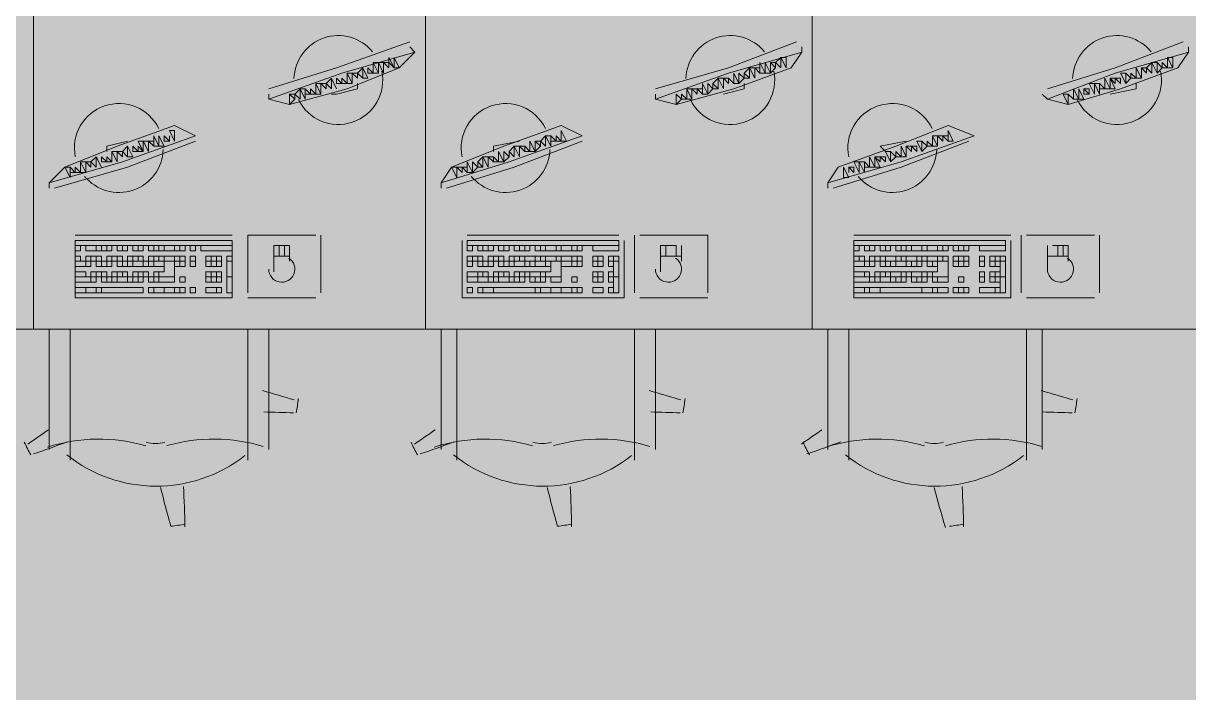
# Model space of a CAD drawing. Header units: millimetres. Extents: x 0 to 90.2, y 0 to 62.5.
# Drawn here: x 66.864 to 70.208, y 38.431 to 40.351 of the extents above; entities that cross this region are included whole.
import ezdxf

# ---------------------------------------------------------------- set-up
doc = ezdxf.new("R2010")
doc.units = ezdxf.units.MM
doc.layers.add('PDF_014405$FT-FIXFIT', color=7, linetype='Continuous')
doc.layers.add('PDF_014405$HL-TMP', color=7, linetype='Continuous', true_color=0xe6db59)

msp = doc.modelspace()

# ---------------------------------------------------------------- linework, layer by layer
at = {"layer": 'PDF_014405$FT-FIXFIT', "lineweight": 0}
for points in [[(65.783, 40.6879), (66.8929, 40.6879), (66.8929, 39.473), (65.783, 39.473)], [(66.8929, 40.6879), (68.0178, 40.6879), (68.0178, 39.473), (66.8929, 39.473)], [(68.0178, 40.6879), (69.1277, 40.6879), (69.1277, 39.473), (68.0178, 39.473)], [(69.1277, 40.6879), (70.2376, 40.6879), (70.2376, 39.473), (69.1277, 39.473)], [(67.8678, 40.2379), (67.8678, 40.2229), (67.8678, 40.2079), (67.8828, 40.2079)], [(67.8828, 40.2379), (67.8678, 40.2379), (67.8828, 40.2079)], [(67.8978, 40.2379), (67.8828, 40.2379), (67.8978, 40.2079), (67.8978, 40.2229)], [(67.9128, 40.2379), (67.8978, 40.2379), (67.9128, 40.2229)], [(67.9128, 40.2529), (67.9128, 40.2379), (67.9278, 40.2229)], [(67.9278, 40.2529), (67.9278, 40.2229), (67.9428, 40.2229)], [(68.9777, 40.2379), (68.9777, 40.2229), (68.9777, 40.2079), (68.9927, 40.2079)], [(68.9927, 40.2379), (68.9927, 40.2079), (69.0077, 40.2079)], [(69.0077, 40.2379), (69.0077, 40.2079), (69.0227, 40.2229)], [(69.0227, 40.2379), (69.0077, 40.2379), (69.0227, 40.2229)], [(69.0377, 40.2529), (69.0227, 40.2379), (69.0377, 40.2229)], [(69.0527, 40.2529), (69.0377, 40.2529), (69.0527, 40.2229)], [(70.1026, 40.2379), (70.0876, 40.2229), (70.1026, 40.2079)], [(70.1176, 40.2379), (70.1026, 40.2379), (70.1176, 40.2079)], [(70.1176, 40.2379), (70.1176, 40.2079), (70.1326, 40.2229)], [(70.1326, 40.2379), (70.1326, 40.2229), (70.1476, 40.2229)], [(70.1476, 40.2529), (70.1476, 40.2379), (70.1476, 40.2229), (70.1626, 40.2229)], [(70.1626, 40.2529), (70.1476, 40.2529), (70.1626, 40.2229)], [(67.7928, 40.2079), (67.7928, 40.1779), (67.8078, 40.1779)], [(67.8078, 40.2079), (67.7928, 40.2079), (67.8078, 40.1779), (67.8078, 40.1929)], [(67.8228, 40.2079), (67.8078, 40.2079), (67.8228, 40.1929)], [(67.8378, 40.2229), (67.8228, 40.2079), (67.8378, 40.1929)], [(67.8378, 40.2229), (67.8378, 40.1929), (67.8528, 40.1929)], [(67.8528, 40.2229), (67.8528, 40.2079), (67.8678, 40.2079)], [(68.9027, 40.2079), (68.9027, 40.1779), (68.9177, 40.1779)], [(68.9177, 40.2079), (68.9177, 40.1779), (68.9327, 40.1929)], [(68.9477, 40.2229), (68.9327, 40.2079), (68.9477, 40.1929)], [(68.9327, 40.2079), (68.9327, 40.1929), (68.9477, 40.1929)], [(68.9627, 40.2229), (68.9477, 40.2229), (68.9627, 40.1929)], [(68.9777, 40.2229), (68.9627, 40.2229), (68.9777, 40.2079)], [(70.0277, 40.2079), (70.0127, 40.2079), (70.0277, 40.1779)], [(70.0277, 40.2079), (70.0277, 40.1779), (70.0426, 40.1929)], [(70.0426, 40.2079), (70.0426, 40.1929), (70.0576, 40.1929)], [(70.0576, 40.2229), (70.0576, 40.2079), (70.0576, 40.1929), (70.0726, 40.1929)], [(70.0876, 40.2229), (70.0726, 40.2229), (70.0876, 40.2079)], [(67.7029, 40.1779), (67.7029, 40.1479), (67.7179, 40.1479)], [(67.7179, 40.1779), (67.7029, 40.1779), (67.7179, 40.1479), (67.7179, 40.1629)], [(67.7329, 40.1779), (67.7179, 40.1779), (67.7329, 40.1629)], [(67.7478, 40.1929), (67.7329, 40.1779), (67.7478, 40.1629)], [(67.7628, 40.1929), (67.7628, 40.1779), (67.7778, 40.1779)], [(67.7778, 40.1929), (67.7778, 40.1779), (67.7928, 40.1779)], [(68.8128, 40.1779), (68.8128, 40.1479), (68.8278, 40.1479)], [(68.8278, 40.1779), (68.8278, 40.1479), (68.8428, 40.1629)], [(68.8578, 40.1929), (68.8428, 40.1779), (68.8578, 40.1629)], [(68.8428, 40.1779), (68.8428, 40.1629), (68.8578, 40.1629)], [(68.8728, 40.1929), (68.8578, 40.1929), (68.8728, 40.1629)], [(68.8877, 40.1929), (68.8728, 40.1929), (68.8877, 40.1779)], [(69.9377, 40.1779), (69.9227, 40.1779), (69.9377, 40.1479)], [(69.9527, 40.1779), (69.9377, 40.1779), (69.9527, 40.1479), (69.9527, 40.1629)], [(69.9527, 40.1779), (69.9527, 40.1629), (69.9677, 40.1629)], [(69.9677, 40.1929), (69.9677, 40.1779), (69.9677, 40.1629), (69.9827, 40.1629)], [(69.9827, 40.1929), (69.9827, 40.1629), (69.9977, 40.1629)], [(69.9977, 40.1929), (69.9827, 40.1929), (69.9977, 40.1779)], [(70.0127, 40.1929), (69.9977, 40.1929), (70.0127, 40.1779)], [(67.6279, 40.1479), (67.6279, 40.1179), (67.6429, 40.1329)], [(67.6429, 40.1479), (67.6279, 40.1479), (67.6429, 40.1329)], [(67.6579, 40.1629), (67.6429, 40.1479), (67.6579, 40.1329)], [(67.6729, 40.1629), (67.6579, 40.1629), (67.6729, 40.1329)], [(67.6729, 40.1629), (67.6729, 40.1479), (67.6879, 40.1479)], [(67.6879, 40.1629), (67.6879, 40.1479), (67.7029, 40.1479)], [(68.7378, 40.1479), (68.7378, 40.1179), (68.7528, 40.1329)], [(68.7528, 40.1479), (68.7528, 40.1329), (68.7678, 40.1329)], [(68.7678, 40.1629), (68.7678, 40.1479), (68.7678, 40.1329), (68.7828, 40.1329)], [(68.7828, 40.1629), (68.7678, 40.1629), (68.7828, 40.1329)], [(68.7978, 40.1629), (68.7828, 40.1629), (68.7978, 40.1479)], [(68.8128, 40.1629), (68.7978, 40.1629), (68.8128, 40.1479)], [(69.8627, 40.1479), (69.8477, 40.1479), (69.8627, 40.1179), (69.8627, 40.1329)], [(69.8777, 40.1629), (69.8777, 40.1479), (69.8777, 40.1329), (69.8927, 40.1329)], [(69.8927, 40.1629), (69.8927, 40.1329), (69.9077, 40.1329)], [(69.9077, 40.1629), (69.9077, 40.1479), (69.9227, 40.1479)], [(69.9227, 40.1629), (69.9077, 40.1629), (69.9227, 40.1479)], [(67.2979, 40.0129), (67.2979, 40.0429), (67.2829, 40.0429)], [(68.4078, 40.0129), (68.4228, 40.0129), (68.4078, 40.0429)], [(69.5177, 40.0129), (69.5327, 40.0129), (69.5177, 40.0429)], [(67.2079, 39.9829), (67.2079, 40.0129), (67.1929, 40.0129)], [(67.2229, 39.9829), (67.2229, 39.9979), (67.2229, 40.0129), (67.2079, 40.0129)], [(67.2379, 39.9979), (67.2379, 40.0129), (67.2229, 40.0129)], [(67.2379, 39.9979), (67.2529, 39.9979), (67.2379, 40.0279), (67.2379, 40.0129)], [(67.2529, 39.9979), (67.2679, 39.9979), (67.2529, 40.0279)], [(67.2679, 40.0129), (67.2829, 40.0129), (67.2679, 40.0279)], [(68.3178, 39.9829), (68.3328, 39.9829), (68.3178, 40.0129)], [(68.3478, 39.9979), (68.3478, 40.0129), (68.3328, 40.0129)], [(68.3328, 39.9829), (68.3478, 39.9979), (68.3328, 40.0129)], [(68.3628, 39.9979), (68.3628, 40.0279), (68.3478, 40.0129)], [(68.3778, 39.9979), (68.3778, 40.0279), (68.3628, 40.0279)], [(68.3778, 40.0129), (68.3928, 40.0129), (68.3778, 40.0279)], [(68.3928, 40.0129), (68.4078, 40.0129), (68.3928, 40.0279)], [(69.4427, 39.9829), (69.4427, 40.0129), (69.4277, 40.0129)], [(69.4427, 39.9829), (69.4577, 39.9979), (69.4427, 40.0129)], [(69.4577, 39.9979), (69.4727, 39.9979), (69.4577, 40.0129)], [(69.4877, 39.9979), (69.4877, 40.0279), (69.4727, 40.0279)], [(69.4727, 39.9979), (69.4877, 39.9979), (69.4727, 40.0279), (69.4727, 40.0129)], [(69.5027, 40.0129), (69.5027, 40.0279), (69.4877, 40.0279)], [(69.5177, 40.0129), (69.5177, 40.0279), (69.5027, 40.0279)], [(67.1329, 39.953), (67.1329, 39.9679), (67.1329, 39.9829), (67.1179, 39.9829)], [(67.1479, 39.9679), (67.1479, 39.9829), (67.1329, 39.9829)], [(67.1629, 39.9679), (67.1629, 39.9979), (67.1479, 39.9829)], [(67.1629, 39.9679), (67.1779, 39.9679), (67.1629, 39.9979)], [(67.1779, 39.9829), (67.1929, 39.9829), (67.1779, 39.9979)], [(67.1929, 39.9829), (67.2079, 39.9829), (67.1929, 39.9979)], [(68.2278, 39.953), (68.2428, 39.953), (68.2278, 39.9829)], [(68.2428, 39.953), (68.2578, 39.9679), (68.2428, 39.9829)], [(68.2728, 39.9679), (68.2728, 39.9979), (68.2578, 39.9829)], [(68.2878, 39.9679), (68.2878, 39.9979), (68.2728, 39.9979)], [(68.3028, 39.9829), (68.3028, 39.9979), (68.2878, 39.9979)], [(68.3028, 39.9829), (68.3178, 39.9829), (68.3028, 39.9979)], [(69.3527, 39.953), (69.3527, 39.9829), (69.3377, 39.9829)], [(69.3527, 39.953), (69.3677, 39.9679), (69.3527, 39.9829)], [(69.3677, 39.9679), (69.3827, 39.9679), (69.3677, 39.9829)], [(69.3827, 39.9679), (69.3977, 39.9679), (69.3827, 39.9979), (69.3827, 39.9829)], [(69.4127, 39.9829), (69.4127, 39.9979), (69.3977, 39.9979)], [(69.4277, 39.9829), (69.4277, 39.9979), (69.4127, 39.9979)], [(66.9979, 39.908), (66.9979, 39.938), (66.9829, 39.938)], [(66.9979, 39.923), (67.0129, 39.923), (66.9979, 39.938)], [(67.0129, 39.923), (67.0279, 39.923), (67.0129, 39.938)], [(67.0429, 39.923), (67.0429, 39.938), (67.0429, 39.953), (67.0279, 39.953)], [(67.0279, 39.923), (67.0429, 39.923), (67.0279, 39.953)], [(67.0579, 39.938), (67.0579, 39.953), (67.0429, 39.953)], [(67.0729, 39.938), (67.0729, 39.9679), (67.0579, 39.953)], [(67.0879, 39.953), (67.1029, 39.953), (67.0879, 39.9679)], [(67.1029, 39.953), (67.1179, 39.953), (67.1029, 39.9679)], [(68.1078, 39.908), (68.1078, 39.938), (68.0928, 39.938)], [(68.1228, 39.923), (68.1228, 39.938), (68.1078, 39.938)], [(68.1378, 39.923), (68.1378, 39.938), (68.1228, 39.938)], [(68.1378, 39.923), (68.1528, 39.923), (68.1378, 39.953)], [(68.1528, 39.923), (68.1678, 39.938), (68.1528, 39.953)], [(68.1828, 39.938), (68.1828, 39.9679), (68.1678, 39.953)], [(68.1678, 39.938), (68.1828, 39.938), (68.1678, 39.953)], [(68.1978, 39.938), (68.1978, 39.9679), (68.1828, 39.9679)], [(68.2128, 39.953), (68.2128, 39.9679), (68.1978, 39.9679)], [(68.2128, 39.953), (68.2278, 39.953), (68.2128, 39.9679)], [(69.2177, 39.908), (69.2327, 39.908), (69.2177, 39.938)], [(69.2477, 39.923), (69.2477, 39.938), (69.2327, 39.938)], [(69.2627, 39.923), (69.2627, 39.953), (69.2477, 39.953)], [(69.2777, 39.923), (69.2777, 39.938), (69.2777, 39.953), (69.2627, 39.953)], [(69.2777, 39.938), (69.2927, 39.938), (69.2777, 39.953)], [(69.2927, 39.938), (69.3077, 39.938), (69.2927, 39.9679), (69.2927, 39.953)], [(69.3227, 39.953), (69.3227, 39.9679), (69.3077, 39.9679)], [(69.3077, 39.938), (69.3227, 39.938), (69.3077, 39.9679)], [(69.3377, 39.953), (69.3377, 39.9679), (69.3227, 39.9679)], [(67.0129, 39.728), (67.4629, 39.728), (67.4629, 39.713), (67.0129, 39.713)], [(67.0129, 39.698), (67.0279, 39.698), (67.0279, 39.713), (67.0129, 39.713)], [(67.0429, 39.698), (67.0729, 39.698), (67.0729, 39.713), (67.0429, 39.713)], [(67.0729, 39.698), (67.0879, 39.698), (67.0879, 39.713), (67.0729, 39.713)], [(67.0879, 39.698), (67.1029, 39.698), (67.1029, 39.713), (67.0879, 39.713)], [(67.1029, 39.698), (67.1179, 39.698), (67.1179, 39.713), (67.1029, 39.713)], [(67.1329, 39.698), (67.1479, 39.698), (67.1479, 39.713), (67.1329, 39.713)], [(67.1479, 39.698), (67.1629, 39.698), (67.1629, 39.713), (67.1479, 39.713)], [(67.1779, 39.698), (67.1929, 39.698), (67.1929, 39.713), (67.1779, 39.713)], [(67.1929, 39.698), (67.2079, 39.698), (67.2079, 39.713), (67.1929, 39.713)], [(67.2229, 39.698), (67.2379, 39.698), (67.2379, 39.713), (67.2229, 39.713)], [(67.2379, 39.698), (67.2529, 39.698), (67.2529, 39.713), (67.2379, 39.713)], [(67.2529, 39.698), (67.2679, 39.698), (67.2679, 39.713), (67.2529, 39.713)], [(67.2679, 39.698), (67.2979, 39.698), (67.2979, 39.713), (67.2679, 39.713)], [(67.2979, 39.698), (67.3129, 39.698), (67.3129, 39.713), (67.2979, 39.713)], [(67.3129, 39.698), (67.3279, 39.698), (67.3279, 39.713), (67.3129, 39.713)], [(67.3429, 39.698), (67.3579, 39.698), (67.3579, 39.713), (67.3429, 39.713)], [(67.3729, 39.713), (67.4629, 39.713), (67.4629, 39.698), (67.3729, 39.698)], [(68.1378, 39.728), (68.5728, 39.728), (68.5728, 39.713), (68.1378, 39.713)], [(68.1378, 39.698), (68.1528, 39.698), (68.1528, 39.713), (68.1378, 39.713)], [(68.1678, 39.698), (68.1828, 39.698), (68.1828, 39.713), (68.1678, 39.713)], [(68.1828, 39.698), (68.1978, 39.698), (68.1978, 39.713), (68.1828, 39.713)], [(68.1978, 39.698), (68.2128, 39.698), (68.2128, 39.713), (68.1978, 39.713)], [(68.2278, 39.698), (68.2428, 39.698), (68.2428, 39.713), (68.2278, 39.713)], [(68.2428, 39.698), (68.2578, 39.698), (68.2578, 39.713), (68.2428, 39.713)], [(68.2728, 39.698), (68.2878, 39.698), (68.2878, 39.713), (68.2728, 39.713)], [(68.2878, 39.698), (68.3028, 39.698), (68.3028, 39.713), (68.2878, 39.713)], [(68.3028, 39.698), (68.3178, 39.698), (68.3178, 39.713), (68.3028, 39.713)], [(68.3328, 39.698), (68.3478, 39.698), (68.3478, 39.713), (68.3328, 39.713)], [(68.3478, 39.698), (68.3628, 39.698), (68.3628, 39.713), (68.3478, 39.713)], [(68.3628, 39.698), (68.3928, 39.698), (68.3928, 39.713), (68.3628, 39.713)], [(68.3928, 39.698), (68.4078, 39.698), (68.4078, 39.713), (68.3928, 39.713)], [(68.4078, 39.698), (68.4378, 39.698), (68.4378, 39.713), (68.4078, 39.713)], [(68.4378, 39.698), (68.4528, 39.698), (68.4528, 39.713), (68.4378, 39.713)], [(68.4528, 39.698), (68.4678, 39.698), (68.4678, 39.713), (68.4528, 39.713)], [(68.4978, 39.713), (68.5728, 39.713), (68.5728, 39.698), (68.4978, 39.698)], [(69.2477, 39.728), (69.6827, 39.728), (69.6827, 39.713), (69.2477, 39.713)], [(69.2477, 39.698), (69.2627, 39.698), (69.2627, 39.713), (69.2477, 39.713)], [(69.2777, 39.698), (69.2927, 39.698), (69.2927, 39.713), (69.2777, 39.713)], [(69.2927, 39.698), (69.3077, 39.698), (69.3077, 39.713), (69.2927, 39.713)], [(69.3227, 39.698), (69.3377, 39.698), (69.3377, 39.713), (69.3227, 39.713)], [(69.3377, 39.698), (69.3527, 39.698), (69.3527, 39.713), (69.3377, 39.713)], [(69.3677, 39.698), (69.3827, 39.698), (69.3827, 39.713), (69.3677, 39.713)], [(69.3827, 39.698), (69.3977, 39.698), (69.3977, 39.713), (69.3827, 39.713)], [(69.3977, 39.698), (69.4127, 39.698), (69.4127, 39.713), (69.3977, 39.713)], [(69.4127, 39.698), (69.4427, 39.698), (69.4427, 39.713), (69.4127, 39.713)], [(69.4427, 39.698), (69.4577, 39.698), (69.4577, 39.713), (69.4427, 39.713)], [(69.4577, 39.698), (69.4877, 39.698), (69.4877, 39.713), (69.4577, 39.713)], [(69.4877, 39.698), (69.5027, 39.698), (69.5027, 39.713), (69.4877, 39.713)], [(69.5027, 39.698), (69.5177, 39.698), (69.5177, 39.713), (69.5027, 39.713)], [(69.5327, 39.698), (69.5477, 39.698), (69.5477, 39.713), (69.5327, 39.713)], [(69.5477, 39.698), (69.5627, 39.698), (69.5627, 39.713), (69.5477, 39.713)], [(69.5627, 39.698), (69.5777, 39.698), (69.5777, 39.713), (69.5627, 39.713)], [(69.6077, 39.713), (69.6827, 39.713), (69.6827, 39.698), (69.6077, 39.698)], [(67.0129, 39.668), (67.0279, 39.668), (67.0279, 39.683), (67.0129, 39.683)], [(67.0429, 39.668), (67.0579, 39.668), (67.0579, 39.683), (67.0429, 39.683)], [(67.0579, 39.668), (67.0729, 39.668), (67.0729, 39.683), (67.0579, 39.683)], [(67.0729, 39.668), (67.0879, 39.668), (67.0879, 39.683), (67.0729, 39.683)], [(67.1029, 39.668), (67.1179, 39.668), (67.1179, 39.683), (67.1029, 39.683)], [(67.1179, 39.668), (67.1329, 39.668), (67.1329, 39.683), (67.1179, 39.683)], [(67.1329, 39.668), (67.1479, 39.668), (67.1479, 39.683), (67.1329, 39.683)], [(67.1629, 39.668), (67.1779, 39.668), (67.1779, 39.683), (67.1629, 39.683)], [(67.1779, 39.668), (67.1929, 39.668), (67.1929, 39.683), (67.1779, 39.683)], [(67.1929, 39.668), (67.2079, 39.668), (67.2079, 39.683), (67.1929, 39.683)], [(67.2229, 39.668), (67.2379, 39.668), (67.2379, 39.683), (67.2229, 39.683)], [(67.2379, 39.668), (67.2529, 39.668), (67.2529, 39.683), (67.2379, 39.683)], [(67.2529, 39.668), (67.2679, 39.668), (67.2679, 39.683), (67.2529, 39.683)], [(67.2679, 39.668), (67.2979, 39.668), (67.2979, 39.683), (67.2679, 39.683)], [(67.2979, 39.668), (67.3129, 39.668), (67.3129, 39.683), (67.2979, 39.683)], [(67.3129, 39.668), (67.3279, 39.668), (67.3279, 39.683), (67.3129, 39.683)], [(67.3429, 39.668), (67.3579, 39.668), (67.3579, 39.683), (67.3429, 39.683)], [(67.3879, 39.668), (67.4029, 39.668), (67.4029, 39.683), (67.3879, 39.683)], [(67.4029, 39.668), (67.4179, 39.668), (67.4179, 39.683), (67.4029, 39.683)], [(67.4179, 39.668), (67.4329, 39.668), (67.4329, 39.683), (67.4179, 39.683)], [(67.4479, 39.668), (67.4629, 39.668), (67.4629, 39.683), (67.4479, 39.683)], [(68.1378, 39.668), (68.1528, 39.668), (68.1528, 39.683), (68.1378, 39.683)], [(68.1528, 39.668), (68.1678, 39.668), (68.1678, 39.683), (68.1528, 39.683)], [(68.1678, 39.668), (68.1828, 39.668), (68.1828, 39.683), (68.1678, 39.683)], [(68.1978, 39.668), (68.2128, 39.668), (68.2128, 39.683), (68.1978, 39.683)], [(68.2128, 39.668), (68.2278, 39.668), (68.2278, 39.683), (68.2128, 39.683)], [(68.2278, 39.668), (68.2428, 39.668), (68.2428, 39.683), (68.2278, 39.683)], [(68.2578, 39.668), (68.2728, 39.668), (68.2728, 39.683), (68.2578, 39.683)], [(68.2728, 39.668), (68.2878, 39.668), (68.2878, 39.683), (68.2728, 39.683)], [(68.2878, 39.668), (68.3028, 39.668), (68.3028, 39.683), (68.2878, 39.683)], [(68.3028, 39.668), (68.3328, 39.668), (68.3328, 39.683), (68.3028, 39.683)], [(68.3328, 39.668), (68.3478, 39.668), (68.3478, 39.683), (68.3328, 39.683)], [(68.3478, 39.668), (68.3628, 39.668), (68.3628, 39.683), (68.3478, 39.683)], [(68.3628, 39.668), (68.3928, 39.668), (68.3928, 39.683), (68.3628, 39.683)], [(68.3928, 39.668), (68.4078, 39.668), (68.4078, 39.683), (68.3928, 39.683)], [(68.4078, 39.668), (68.4378, 39.668), (68.4378, 39.683), (68.4078, 39.683)], [(68.4378, 39.668), (68.4528, 39.668), (68.4528, 39.683), (68.4378, 39.683)], [(68.4528, 39.668), (68.4678, 39.668), (68.4678, 39.683), (68.4528, 39.683)], [(68.4978, 39.668), (68.5128, 39.668), (68.5128, 39.683), (68.4978, 39.683)], [(68.5128, 39.668), (68.5278, 39.668), (68.5278, 39.683), (68.5128, 39.683)], [(68.5428, 39.668), (68.5578, 39.668), (68.5578, 39.683), (68.5428, 39.683)], [(68.5578, 39.668), (68.5728, 39.668), (68.5728, 39.683), (68.5578, 39.683)], [(69.2477, 39.668), (69.2627, 39.668), (69.2627, 39.683), (69.2477, 39.683)], [(69.2627, 39.668), (69.2777, 39.668), (69.2777, 39.683), (69.2627, 39.683)], [(69.2927, 39.668), (69.3077, 39.668), (69.3077, 39.683), (69.2927, 39.683)], [(69.3077, 39.668), (69.3227, 39.668), (69.3227, 39.683), (69.3077, 39.683)], [(69.3227, 39.668), (69.3377, 39.668), (69.3377, 39.683), (69.3227, 39.683)], [(69.3377, 39.668), (69.3677, 39.668), (69.3677, 39.683), (69.3377, 39.683)], [(69.3677, 39.668), (69.3827, 39.668), (69.3827, 39.683), (69.3677, 39.683)], [(69.3827, 39.668), (69.3977, 39.668), (69.3977, 39.683), (69.3827, 39.683)], [(69.3977, 39.668), (69.4277, 39.668), (69.4277, 39.683), (69.3977, 39.683)], [(69.4277, 39.668), (69.4427, 39.668), (69.4427, 39.683), (69.4277, 39.683)], [(69.4427, 39.668), (69.4577, 39.668), (69.4577, 39.683), (69.4427, 39.683)], [(69.4577, 39.668), (69.4877, 39.668), (69.4877, 39.683), (69.4577, 39.683)], [(69.4877, 39.668), (69.5027, 39.668), (69.5027, 39.683), (69.4877, 39.683)], [(69.5027, 39.668), (69.5177, 39.668), (69.5177, 39.683), (69.5027, 39.683)], [(69.5327, 39.668), (69.5477, 39.668), (69.5477, 39.683), (69.5327, 39.683)], [(69.5477, 39.668), (69.5627, 39.668), (69.5627, 39.683), (69.5477, 39.683)], [(69.5627, 39.668), (69.5777, 39.668), (69.5777, 39.683), (69.5627, 39.683)], [(69.6077, 39.668), (69.6227, 39.668), (69.6227, 39.683), (69.6077, 39.683)], [(69.6377, 39.668), (69.6527, 39.668), (69.6527, 39.683), (69.6377, 39.683)], [(69.6527, 39.668), (69.6677, 39.668), (69.6677, 39.683), (69.6527, 39.683)], [(69.6677, 39.668), (69.6827, 39.668), (69.6827, 39.683), (69.6677, 39.683)], [(67.0129, 39.653), (67.0429, 39.653), (67.0429, 39.668), (67.0129, 39.668)], [(67.0129, 39.623), (67.0429, 39.623), (67.0429, 39.638), (67.0129, 39.638)], [(67.0429, 39.653), (67.0579, 39.653), (67.0579, 39.668), (67.0429, 39.668)], [(67.0579, 39.623), (67.0729, 39.623), (67.0729, 39.638), (67.0579, 39.638)], [(67.0729, 39.653), (67.0879, 39.653), (67.0879, 39.668), (67.0729, 39.668)], [(67.0729, 39.623), (67.0879, 39.623), (67.0879, 39.638), (67.0729, 39.638)], [(67.0879, 39.653), (67.1029, 39.653), (67.1029, 39.668), (67.0879, 39.668)], [(67.0879, 39.623), (67.1029, 39.623), (67.1029, 39.638), (67.0879, 39.638)], [(67.1029, 39.653), (67.1179, 39.653), (67.1179, 39.668), (67.1029, 39.668)], [(67.1179, 39.623), (67.1329, 39.623), (67.1329, 39.638), (67.1179, 39.638)], [(67.1329, 39.653), (67.1479, 39.653), (67.1479, 39.668), (67.1329, 39.668)], [(67.1329, 39.623), (67.1479, 39.623), (67.1479, 39.638), (67.1329, 39.638)], [(67.1479, 39.653), (67.1629, 39.653), (67.1629, 39.668), (67.1479, 39.668)], [(67.1479, 39.623), (67.1629, 39.623), (67.1629, 39.638), (67.1479, 39.638)], [(67.1629, 39.653), (67.1779, 39.653), (67.1779, 39.668), (67.1629, 39.668)], [(67.1779, 39.653), (67.2079, 39.653), (67.2079, 39.668), (67.1779, 39.668)], [(67.1779, 39.623), (67.1929, 39.623), (67.1929, 39.638), (67.1779, 39.638)], [(67.1929, 39.623), (67.2079, 39.623), (67.2079, 39.638), (67.1929, 39.638)], [(67.2079, 39.653), (67.2229, 39.653), (67.2229, 39.668), (67.2079, 39.668)], [(67.2079, 39.623), (67.2229, 39.623), (67.2229, 39.638), (67.2079, 39.638)], [(67.2229, 39.653), (67.2379, 39.653), (67.2379, 39.668), (67.2229, 39.668)], [(67.2379, 39.653), (67.2679, 39.653), (67.2679, 39.668), (67.2379, 39.668)], [(67.2379, 39.623), (67.2529, 39.623), (67.2529, 39.638), (67.2379, 39.638)], [(67.2679, 39.623), (67.2979, 39.623), (67.2979, 39.668), (67.2679, 39.668), (67.2679, 39.638), (67.2529, 39.638), (67.2529, 39.623)], [(67.2979, 39.653), (67.3129, 39.653), (67.3129, 39.668), (67.2979, 39.668)], [(67.3129, 39.653), (67.3279, 39.653), (67.3279, 39.668), (67.3129, 39.668)], [(67.3429, 39.653), (67.3579, 39.653), (67.3579, 39.668), (67.3429, 39.668)], [(67.3879, 39.653), (67.4029, 39.653), (67.4029, 39.668), (67.3879, 39.668)], [(67.3879, 39.623), (67.4029, 39.623), (67.4029, 39.638), (67.3879, 39.638)], [(67.4029, 39.653), (67.4179, 39.653), (67.4179, 39.668), (67.4029, 39.668)], [(67.4029, 39.623), (67.4179, 39.623), (67.4179, 39.638), (67.4029, 39.638)], [(67.4179, 39.653), (67.4329, 39.653), (67.4329, 39.668), (67.4179, 39.668)], [(67.4179, 39.623), (67.4329, 39.623), (67.4329, 39.638), (67.4179, 39.638)], [(67.4479, 39.623), (67.4629, 39.623), (67.4629, 39.668), (67.4479, 39.668)], [(68.1378, 39.653), (68.1528, 39.653), (68.1528, 39.668), (68.1378, 39.668)], [(68.1378, 39.623), (68.1678, 39.623), (68.1678, 39.638), (68.1378, 39.638)], [(68.1678, 39.653), (68.1828, 39.653), (68.1828, 39.668), (68.1678, 39.668)], [(68.1678, 39.623), (68.1828, 39.623), (68.1828, 39.638), (68.1678, 39.638)], [(68.1828, 39.653), (68.1978, 39.653), (68.1978, 39.668), (68.1828, 39.668)], [(68.1828, 39.623), (68.1978, 39.623), (68.1978, 39.638), (68.1828, 39.638)], [(68.1978, 39.653), (68.2128, 39.653), (68.2128, 39.668), (68.1978, 39.668)], [(68.2128, 39.623), (68.2278, 39.623), (68.2278, 39.638), (68.2128, 39.638)], [(68.2278, 39.653), (68.2428, 39.653), (68.2428, 39.668), (68.2278, 39.668)], [(68.2278, 39.623), (68.2428, 39.623), (68.2428, 39.638), (68.2278, 39.638)], [(68.2428, 39.653), (68.2578, 39.653), (68.2578, 39.668), (68.2428, 39.668)], [(68.2428, 39.623), (68.2578, 39.623), (68.2578, 39.638), (68.2428, 39.638)], [(68.2578, 39.653), (68.2728, 39.653), (68.2728, 39.668), (68.2578, 39.668)], [(68.2728, 39.653), (68.3028, 39.653), (68.3028, 39.668), (68.2728, 39.668)], [(68.2728, 39.623), (68.2878, 39.623), (68.2878, 39.638), (68.2728, 39.638)], [(68.2878, 39.623), (68.3028, 39.623), (68.3028, 39.638), (68.2878, 39.638)], [(68.3028, 39.653), (68.3178, 39.653), (68.3178, 39.668), (68.3028, 39.668)], [(68.3028, 39.623), (68.3178, 39.623), (68.3178, 39.638), (68.3028, 39.638)], [(68.3178, 39.653), (68.3328, 39.653), (68.3328, 39.668), (68.3178, 39.668)], [(68.3178, 39.623), (68.3478, 39.623), (68.3478, 39.638), (68.3178, 39.638)], [(68.3328, 39.653), (68.3628, 39.653), (68.3628, 39.668), (68.3328, 39.668)], [(68.3478, 39.623), (68.3628, 39.623), (68.3628, 39.638), (68.3478, 39.638)], [(68.3778, 39.623), (68.4078, 39.623), (68.4078, 39.668), (68.3778, 39.668), (68.3778, 39.638), (68.3628, 39.638), (68.3628, 39.623)], [(68.3628, 39.653), (68.3778, 39.653), (68.3778, 39.668), (68.3628, 39.668)], [(68.4078, 39.653), (68.4378, 39.653), (68.4378, 39.668), (68.4078, 39.668)], [(68.4378, 39.653), (68.4528, 39.653), (68.4528, 39.668), (68.4378, 39.668)], [(68.4528, 39.653), (68.4678, 39.653), (68.4678, 39.668), (68.4528, 39.668)], [(68.4978, 39.653), (68.5128, 39.653), (68.5128, 39.668), (68.4978, 39.668)], [(68.4978, 39.623), (68.5128, 39.623), (68.5128, 39.638), (68.4978, 39.638)], [(68.5128, 39.653), (68.5278, 39.653), (68.5278, 39.668), (68.5128, 39.668)], [(68.5128, 39.623), (68.5278, 39.623), (68.5278, 39.638), (68.5128, 39.638)], [(68.5428, 39.653), (68.5578, 39.653), (68.5578, 39.668), (68.5428, 39.668)], [(68.5428, 39.623), (68.5578, 39.623), (68.5578, 39.638), (68.5428, 39.638)], [(68.5578, 39.623), (68.5728, 39.623), (68.5728, 39.668), (68.5578, 39.668)], [(69.2477, 39.653), (69.2777, 39.653), (69.2777, 39.668), (69.2477, 39.668)], [(69.2477, 39.623), (69.2777, 39.623), (69.2777, 39.638), (69.2477, 39.638)], [(69.2777, 39.653), (69.2927, 39.653), (69.2927, 39.668), (69.2777, 39.668)], [(69.2777, 39.623), (69.2927, 39.623), (69.2927, 39.638), (69.2777, 39.638)], [(69.2927, 39.653), (69.3077, 39.653), (69.3077, 39.668), (69.2927, 39.668)], [(69.3077, 39.623), (69.3227, 39.623), (69.3227, 39.638), (69.3077, 39.638)], [(69.3227, 39.653), (69.3377, 39.653), (69.3377, 39.668), (69.3227, 39.668)], [(69.3227, 39.623), (69.3377, 39.623), (69.3377, 39.638), (69.3227, 39.638)], [(69.3377, 39.653), (69.3527, 39.653), (69.3527, 39.668), (69.3377, 39.668)], [(69.3377, 39.623), (69.3527, 39.623), (69.3527, 39.638), (69.3377, 39.638)], [(69.3527, 39.653), (69.3677, 39.653), (69.3677, 39.668), (69.3527, 39.668)], [(69.3527, 39.623), (69.3827, 39.623), (69.3827, 39.638), (69.3527, 39.638)], [(69.3677, 39.653), (69.3977, 39.653), (69.3977, 39.668), (69.3677, 39.668)], [(69.3827, 39.623), (69.3977, 39.623), (69.3977, 39.638), (69.3827, 39.638)], [(69.3977, 39.653), (69.4127, 39.653), (69.4127, 39.668), (69.3977, 39.668)], [(69.3977, 39.623), (69.4127, 39.623), (69.4127, 39.638), (69.3977, 39.638)], [(69.4127, 39.653), (69.4277, 39.653), (69.4277, 39.668), (69.4127, 39.668)], [(69.4127, 39.623), (69.4427, 39.623), (69.4427, 39.638), (69.4127, 39.638)], [(69.4277, 39.653), (69.4427, 39.653), (69.4427, 39.668), (69.4277, 39.668)], [(69.4427, 39.623), (69.4577, 39.623), (69.4577, 39.638), (69.4427, 39.638)], [(69.4577, 39.653), (69.4727, 39.653), (69.4727, 39.668), (69.4577, 39.668)], [(69.4577, 39.623), (69.4727, 39.623), (69.4727, 39.638), (69.4577, 39.638)], [(69.5027, 39.623), (69.5177, 39.623), (69.5177, 39.668), (69.4877, 39.668), (69.4877, 39.638), (69.4727, 39.638), (69.4727, 39.623)], [(69.4727, 39.653), (69.4877, 39.653), (69.4877, 39.668), (69.4727, 39.668)], [(69.5327, 39.653), (69.5477, 39.653), (69.5477, 39.668), (69.5327, 39.668)], [(69.5477, 39.653), (69.5627, 39.653), (69.5627, 39.668), (69.5477, 39.668)], [(69.5627, 39.653), (69.5777, 39.653), (69.5777, 39.668), (69.5627, 39.668)], [(69.6077, 39.653), (69.6227, 39.653), (69.6227, 39.668), (69.6077, 39.668)], [(69.6077, 39.623), (69.6227, 39.623), (69.6227, 39.638), (69.6077, 39.638)], [(69.6377, 39.653), (69.6527, 39.653), (69.6527, 39.668), (69.6377, 39.668)], [(69.6377, 39.623), (69.6527, 39.623), (69.6527, 39.638), (69.6377, 39.638)], [(69.6527, 39.653), (69.6677, 39.653), (69.6677, 39.668), (69.6527, 39.668)], [(69.6527, 39.623), (69.6677, 39.623), (69.6677, 39.638), (69.6527, 39.638)], [(69.6677, 39.623), (69.6827, 39.623), (69.6827, 39.668), (69.6677, 39.668)], [(67.0129, 39.608), (67.0579, 39.608), (67.0579, 39.623), (67.0129, 39.623)], [(67.0579, 39.608), (67.0729, 39.608), (67.0729, 39.623), (67.0579, 39.623)], [(67.0879, 39.608), (67.1029, 39.608), (67.1029, 39.623), (67.0879, 39.623)], [(67.1029, 39.608), (67.1179, 39.608), (67.1179, 39.623), (67.1029, 39.623)], [(67.1179, 39.608), (67.1329, 39.608), (67.1329, 39.623), (67.1179, 39.623)], [(67.1329, 39.608), (67.1629, 39.608), (67.1629, 39.623), (67.1329, 39.623)], [(67.1629, 39.608), (67.1779, 39.608), (67.1779, 39.623), (67.1629, 39.623)], [(67.1779, 39.608), (67.1929, 39.608), (67.1929, 39.623), (67.1779, 39.623)], [(67.1929, 39.608), (67.2079, 39.608), (67.2079, 39.623), (67.1929, 39.623)], [(67.2229, 39.608), (67.2379, 39.608), (67.2379, 39.623), (67.2229, 39.623)], [(67.2379, 39.608), (67.2529, 39.608), (67.2529, 39.623), (67.2379, 39.623)], [(67.2529, 39.608), (67.2979, 39.608), (67.2979, 39.623), (67.2529, 39.623)], [(67.3129, 39.608), (67.3279, 39.608), (67.3279, 39.623), (67.3129, 39.623)], [(67.3879, 39.608), (67.4029, 39.608), (67.4029, 39.623), (67.3879, 39.623)], [(67.4029, 39.608), (67.4179, 39.608), (67.4179, 39.623), (67.4029, 39.623)], [(67.4179, 39.608), (67.4329, 39.608), (67.4329, 39.623), (67.4179, 39.623)], [(67.4479, 39.578), (67.4629, 39.578), (67.4629, 39.623), (67.4479, 39.623)], [(68.1378, 39.608), (68.1678, 39.608), (68.1678, 39.623), (68.1378, 39.623)], [(68.1678, 39.608), (68.1978, 39.608), (68.1978, 39.623), (68.1678, 39.623)], [(68.1978, 39.608), (68.2128, 39.608), (68.2128, 39.623), (68.1978, 39.623)], [(68.2128, 39.608), (68.2278, 39.608), (68.2278, 39.623), (68.2128, 39.623)], [(68.2278, 39.608), (68.2578, 39.608), (68.2578, 39.623), (68.2278, 39.623)], [(68.2578, 39.608), (68.2728, 39.608), (68.2728, 39.623), (68.2578, 39.623)], [(68.2728, 39.608), (68.2878, 39.608), (68.2878, 39.623), (68.2728, 39.623)], [(68.2878, 39.608), (68.3028, 39.608), (68.3028, 39.623), (68.2878, 39.623)], [(68.3178, 39.608), (68.3328, 39.608), (68.3328, 39.623), (68.3178, 39.623)], [(68.3328, 39.608), (68.3478, 39.608), (68.3478, 39.623), (68.3328, 39.623)], [(68.3478, 39.608), (68.3628, 39.608), (68.3628, 39.623), (68.3478, 39.623)], [(68.3778, 39.608), (68.4078, 39.608), (68.4078, 39.623), (68.3778, 39.623)], [(68.4378, 39.608), (68.4528, 39.608), (68.4528, 39.623), (68.4378, 39.623)], [(68.4978, 39.608), (68.5128, 39.608), (68.5128, 39.623), (68.4978, 39.623)], [(68.5128, 39.608), (68.5278, 39.608), (68.5278, 39.623), (68.5128, 39.623)], [(68.5428, 39.608), (68.5578, 39.608), (68.5578, 39.623), (68.5428, 39.623)], [(68.5578, 39.578), (68.5728, 39.578), (68.5728, 39.623), (68.5578, 39.623)], [(69.2477, 39.608), (69.2927, 39.608), (69.2927, 39.623), (69.2477, 39.623)], [(69.2927, 39.608), (69.3077, 39.608), (69.3077, 39.623), (69.2927, 39.623)], [(69.3077, 39.608), (69.3227, 39.608), (69.3227, 39.623), (69.3077, 39.623)], [(69.3227, 39.608), (69.3527, 39.608), (69.3527, 39.623), (69.3227, 39.623)], [(69.3527, 39.608), (69.3677, 39.608), (69.3677, 39.623), (69.3527, 39.623)], [(69.3677, 39.608), (69.3827, 39.608), (69.3827, 39.623), (69.3677, 39.623)], [(69.3827, 39.608), (69.3977, 39.608), (69.3977, 39.623), (69.3827, 39.623)], [(69.4127, 39.608), (69.4277, 39.608), (69.4277, 39.623), (69.4127, 39.623)], [(69.4277, 39.608), (69.4427, 39.608), (69.4427, 39.623), (69.4277, 39.623)], [(69.4427, 39.608), (69.4577, 39.608), (69.4577, 39.623), (69.4427, 39.623)], [(69.4727, 39.608), (69.4877, 39.608), (69.4877, 39.623), (69.4727, 39.623)], [(69.4877, 39.608), (69.5177, 39.608), (69.5177, 39.623), (69.4877, 39.623)], [(69.5477, 39.608), (69.5627, 39.608), (69.5627, 39.623), (69.5477, 39.623)], [(69.6077, 39.608), (69.6227, 39.608), (69.6227, 39.623), (69.6077, 39.623)], [(69.6377, 39.608), (69.6527, 39.608), (69.6527, 39.623), (69.6377, 39.623)], [(69.6527, 39.608), (69.6677, 39.608), (69.6677, 39.623), (69.6527, 39.623)], [(69.6677, 39.578), (69.6827, 39.578), (69.6827, 39.623), (69.6677, 39.623)], [(67.0129, 39.578), (67.0429, 39.578), (67.0429, 39.593), (67.0129, 39.593)], [(67.0429, 39.578), (67.0729, 39.578), (67.0729, 39.593), (67.0429, 39.593)], [(67.0729, 39.578), (67.0879, 39.578), (67.0879, 39.593), (67.0729, 39.593)], [(67.0879, 39.578), (67.2079, 39.578), (67.2079, 39.593), (67.0879, 39.593)], [(67.2379, 39.578), (67.2229, 39.578), (67.2229, 39.593), (67.2379, 39.593)], [(67.2679, 39.578), (67.2379, 39.578), (67.2379, 39.593), (67.2679, 39.593)], [(67.2979, 39.578), (67.2679, 39.578), (67.2679, 39.593), (67.2979, 39.593)], [(67.2979, 39.578), (67.3129, 39.578), (67.3129, 39.593), (67.2979, 39.593)], [(67.3129, 39.578), (67.3279, 39.578), (67.3279, 39.593), (67.3129, 39.593)], [(67.3429, 39.578), (67.3579, 39.578), (67.3579, 39.593), (67.3429, 39.593)], [(67.3879, 39.578), (67.4179, 39.578), (67.4179, 39.593), (67.3879, 39.593)], [(67.4179, 39.578), (67.4329, 39.578), (67.4329, 39.593), (67.4179, 39.593)], [(68.1378, 39.578), (68.1528, 39.578), (68.1528, 39.593), (68.1378, 39.593)], [(68.1678, 39.578), (68.1828, 39.578), (68.1828, 39.593), (68.1678, 39.593)], [(68.1828, 39.578), (68.2128, 39.578), (68.2128, 39.593), (68.1828, 39.593)], [(68.2128, 39.578), (68.3328, 39.578), (68.3328, 39.593), (68.2128, 39.593)], [(68.3478, 39.578), (68.3328, 39.578), (68.3328, 39.593), (68.3478, 39.593)], [(68.3778, 39.578), (68.3478, 39.578), (68.3478, 39.593), (68.3778, 39.593)], [(68.4078, 39.578), (68.3778, 39.578), (68.3778, 39.593), (68.4078, 39.593)], [(68.4078, 39.578), (68.4378, 39.578), (68.4378, 39.593), (68.4078, 39.593)], [(68.4378, 39.578), (68.4528, 39.578), (68.4528, 39.593), (68.4378, 39.593)], [(68.4528, 39.578), (68.4678, 39.578), (68.4678, 39.593), (68.4528, 39.593)], [(68.4978, 39.578), (68.5278, 39.578), (68.5278, 39.593), (68.4978, 39.593)], [(68.5428, 39.578), (68.5578, 39.578), (68.5578, 39.593), (68.5428, 39.593)], [(69.2477, 39.578), (69.2777, 39.578), (69.2777, 39.593), (69.2477, 39.593)], [(69.2777, 39.578), (69.2927, 39.578), (69.2927, 39.593), (69.2777, 39.593)], [(69.2927, 39.578), (69.3227, 39.578), (69.3227, 39.593), (69.2927, 39.593)], [(69.3227, 39.578), (69.4427, 39.578), (69.4427, 39.593), (69.3227, 39.593)], [(69.4727, 39.578), (69.4427, 39.578), (69.4427, 39.593), (69.4727, 39.593)], [(69.4877, 39.578), (69.4727, 39.578), (69.4727, 39.593), (69.4877, 39.593)], [(69.5177, 39.578), (69.4877, 39.578), (69.4877, 39.593), (69.5177, 39.593)], [(69.5327, 39.578), (69.5477, 39.578), (69.5477, 39.593), (69.5327, 39.593)], [(69.5477, 39.578), (69.5627, 39.578), (69.5627, 39.593), (69.5477, 39.593)], [(69.5627, 39.578), (69.5777, 39.578), (69.5777, 39.593), (69.5627, 39.593)], [(69.6077, 39.578), (69.6527, 39.578), (69.6527, 39.593), (69.6077, 39.593)], [(69.6527, 39.578), (69.6677, 39.578), (69.6677, 39.593), (69.6527, 39.593)]]:
    msp.add_lwpolyline(points, close=True, dxfattribs=at)
for points in [[(67.9728, 40.2979), (67.7628, 40.2229), (67.5679, 40.1629)], [(67.5679, 40.1329), (67.6279, 40.1179), (67.7928, 40.1629), (67.9428, 40.2229), (67.9878, 40.2679), (67.9728, 40.2829)], [(69.0827, 40.2979), (68.8877, 40.2229), (68.6778, 40.1629)], [(68.6778, 40.1329), (68.7378, 40.1179), (68.9027, 40.1629), (69.0677, 40.2229), (69.0977, 40.2679), (69.0977, 40.2829)], [(69.0827, 40.2829), (69.0827, 40.2829)], [(70.1926, 40.2979), (69.9977, 40.2229), (69.8027, 40.1629)], [(69.8027, 40.1329), (69.8627, 40.1179), (70.0127, 40.1629), (70.1776, 40.2229), (70.2076, 40.2679), (70.2076, 40.2829)], [(70.1926, 40.2829), (70.1926, 40.2829)], [(67.9878, 40.2679), (67.7778, 40.2079), (67.5679, 40.1329), (67.5679, 40.1479)], [(69.0977, 40.2679), (68.8877, 40.2079), (68.6778, 40.1329), (68.6778, 40.1479)], [(70.2076, 40.2679), (69.9977, 40.2079), (69.8027, 40.1329), (69.7877, 40.1479)], [(70.0726, 40.2229), (70.0726, 40.1929), (70.0726, 40.2229)], [(67.7478, 40.1929), (67.7628, 40.1629), (67.7478, 40.1929)], [(67.8228, 40.1779), (67.8228, 40.1629), (67.7628, 40.1479), (67.7478, 40.1479)], [(68.9327, 40.1779), (68.9327, 40.1629), (68.8728, 40.1479)], [(68.8877, 40.1929), (68.9027, 40.1779), (68.8877, 40.1929)], [(70.0576, 40.1779), (70.0576, 40.1629), (69.9827, 40.1479)], [(68.6928, 40.1479), (68.6928, 40.1479)], [(69.8027, 40.1479), (69.8027, 40.1479)], [(69.8627, 40.1479), (69.8777, 40.1329), (69.8627, 40.1479)], [(66.9379, 39.893), (67.1479, 39.953), (67.3579, 40.0279), (67.2979, 40.0579), (67.1329, 39.9979), (66.9829, 39.938), (66.9379, 39.893), (66.9379, 39.878)], [(68.0628, 39.893), (68.2578, 39.953), (68.4678, 40.0279), (68.4078, 40.0579), (68.2428, 39.9979), (68.0928, 39.938), (68.0628, 39.893), (68.0628, 39.878)], [(69.1727, 39.893), (69.3827, 39.953), (69.5927, 40.0279), (69.5177, 40.0579), (69.3677, 39.9979), (69.2027, 39.938), (69.1727, 39.893), (69.1727, 39.878)], [(66.9529, 39.878), (67.1629, 39.938), (67.3579, 40.0129)], [(67.1029, 39.9829), (67.1029, 39.9979), (67.1629, 40.0129)], [(67.2829, 40.0129), (67.2829, 40.0279), (67.2829, 40.0129)], [(67.3579, 40.0279), (67.3579, 40.0279)], [(67.3579, 40.0129), (67.3579, 40.0129)], [(68.0778, 39.878), (68.2728, 39.938), (68.4678, 40.0129)], [(68.2128, 39.9829), (68.2128, 39.9979), (68.2878, 40.0129)], [(68.4678, 40.0279), (68.4678, 40.0279)], [(68.4678, 40.0129), (68.4678, 40.0129)], [(69.1877, 39.878), (69.3827, 39.938), (69.5777, 40.0129)], [(69.3377, 39.9829), (69.3227, 39.9979), (69.3977, 40.0129)], [(69.5777, 40.0129), (69.5777, 40.0129)], [(69.5927, 40.0279), (69.5927, 40.0279)], [(67.1179, 39.953), (67.1179, 39.9829), (67.1179, 39.953)], [(68.2578, 39.9679), (68.2578, 39.9829), (68.2578, 39.9679)], [(69.3977, 39.9679), (69.3977, 39.9979), (69.3977, 39.9679)], [(67.0879, 39.938), (67.0729, 39.9679), (67.0879, 39.938)], [(69.2327, 39.923), (69.2327, 39.938), (69.2327, 39.923)], [(66.9529, 39.878), (66.9529, 39.878)], [(69.1877, 39.878), (69.1877, 39.878)], [(67.4629, 39.743), (67.0129, 39.743)], [(67.7029, 39.743), (67.5079, 39.743), (67.5079, 39.578)], [(67.7029, 39.743), (67.7029, 39.743)], [(67.7179, 39.578), (67.7179, 39.743)], [(68.5728, 39.743), (68.1378, 39.743)], [(68.6178, 39.743), (68.6178, 39.578)], [(68.8278, 39.578), (68.8278, 39.743), (68.6328, 39.743)], [(69.6977, 39.743), (69.2477, 39.743)], [(69.7277, 39.743), (69.7277, 39.578)], [(69.9377, 39.743), (69.7427, 39.743)], [(69.9377, 39.743), (69.9377, 39.743)], [(69.9527, 39.578), (69.9527, 39.743)], [(67.0129, 39.728), (67.0129, 39.563), (67.4629, 39.563), (67.4629, 39.728)], [(67.6279, 39.668), (67.6279, 39.713), (67.5829, 39.713), (67.5829, 39.638)], [(67.5979, 39.683), (67.5979, 39.713)], [(67.6129, 39.683), (67.6129, 39.713)], [(68.1228, 39.728), (68.1228, 39.563), (68.5878, 39.563), (68.5878, 39.728)], [(68.1378, 39.728), (68.1378, 39.728)], [(68.5728, 39.728), (68.5728, 39.728)], [(68.7378, 39.683), (68.7378, 39.713), (68.6928, 39.713), (68.6928, 39.638)], [(68.7078, 39.683), (68.7078, 39.713)], [(68.7528, 39.668), (68.7528, 39.713)], [(69.2477, 39.728), (69.2477, 39.563), (69.6977, 39.563), (69.6977, 39.728)], [(69.8027, 39.713), (69.8027, 39.638)], [(69.8627, 39.668), (69.8627, 39.713), (69.8177, 39.713)], [(69.8327, 39.683), (69.8327, 39.713)], [(69.8477, 39.683), (69.8477, 39.713)], [(67.5829, 39.683), (67.6279, 39.683)], [(68.6928, 39.683), (68.7528, 39.683)], [(69.8027, 39.683), (69.8627, 39.683)], [(67.7029, 39.578), (67.7029, 39.578)], [(68.6328, 39.578), (68.6328, 39.578)], [(68.8278, 39.578), (68.8278, 39.578)], [(69.7427, 39.578), (69.7427, 39.578)], [(69.9377, 39.578), (69.9377, 39.578)], [(67.5079, 39.563), (67.7029, 39.563)], [(68.6328, 39.563), (68.8278, 39.563)], [(69.7427, 39.563), (69.9377, 39.563)], [(66.9379, 39.128), (66.9379, 39.473)], [(66.9979, 39.473), (66.9979, 39.098)], [(67.5079, 39.098), (67.5079, 39.473)], [(67.5679, 39.473), (67.5679, 39.128)], [(68.0628, 39.128), (68.0628, 39.473)], [(68.1078, 39.473), (68.1078, 39.098)], [(68.6178, 39.098), (68.6178, 39.473)], [(68.6778, 39.473), (68.6778, 39.128)], [(69.1727, 39.128), (69.1727, 39.473)], [(69.2327, 39.473), (69.2327, 39.098)], [(69.7427, 39.098), (69.7427, 39.473)], [(69.7877, 39.473), (69.7877, 39.128)]]:
    msp.add_lwpolyline(points, dxfattribs=at)
for points in [[(67.2577, 39.0188, 0.008987), (67.2869, 38.908, 0.025003), (67.3276, 38.9144)], [(68.3676, 39.0188, 0.008987), (68.3968, 38.908, 0.025003), (68.4375, 38.9144)]]:
    msp.add_lwpolyline(points, format="xyb", dxfattribs=at)
for centre, radius, start, end in [((67.7678, 40.188), 0.1275, 39.5892, 177.984), ((68.8927, 40.188), 0.1275, 39.5892, 177.984), ((70.0027, 40.188), 0.1275, 39.5892, 177.984), ((67.7678, 40.188), 0.1275, 205.9552, 11.6125), ((68.8927, 40.188), 0.1275, 205.9552, 11.6125), ((70.0027, 40.188), 0.1275, 205.9552, 11.6125), ((67.1378, 39.993), 0.1275, 25.9552, 191.6125), ((68.2477, 39.993), 0.1275, 25.9552, 191.6125), ((69.3577, 39.993), 0.1275, 25.9552, 191.6125), ((67.1378, 39.993), 0.1275, 219.5892, 357.984), ((68.2477, 39.993), 0.1275, 219.5892, 357.984), ((69.3577, 39.993), 0.1275, 219.5892, 357.984), ((67.6054, 39.6455), 0.0375, 180.0043, 57.2994), ((68.7153, 39.6455), 0.0375, 180.0043, 57.2994), ((69.8402, 39.6455), 0.0375, 179.9998, 57.3105), ((66.6728, 36.1081), 3.3073, 72.9713, 74.6192), ((67.2428, 39.3181), 0.4125, 348.1348, 353.8639), ((67.7827, 36.1081), 3.3073, 72.9713, 74.6192), ((68.3527, 39.3181), 0.4125, 348.1348, 353.8639), ((68.9077, 36.1081), 3.3073, 72.9713, 74.6192), ((69.4777, 39.3181), 0.4125, 348.1348, 353.8639), ((67.6957, 42.5509), 3.3179, 267.5574, 269.0247), ((68.8056, 42.5509), 3.3179, 267.5574, 269.0247), ((69.9305, 42.5517), 3.3187, 267.5576, 269.0247), ((68.7959, 36.4056), 3.3438, 123.7957, 125.0235), ((69.9058, 36.4056), 3.3438, 123.7957, 125.0235), ((71.0157, 36.4056), 3.3438, 123.7957, 125.0235), ((67.2428, 39.3181), 0.4124, 204.1313, 209.8665), ((65.8178, 42.243), 3.3073, 288.9678, 290.7531), ((67.0804, 38.6706), 0.4874, 73.9757, 107.6132), ((67.2428, 39.2431), 0.0975, 253.9762, 286.0238), ((67.4104, 38.6706), 0.4875, 73.0755, 106.0229), ((68.3527, 39.3181), 0.4124, 204.1313, 209.8665), ((66.9278, 42.243), 3.3073, 288.9678, 290.7531), ((68.1903, 38.6706), 0.4874, 73.9757, 107.6132), ((68.3527, 39.2431), 0.0975, 253.9762, 286.0238), ((68.5203, 38.6706), 0.4875, 73.0755, 106.0229), ((69.4777, 39.3181), 0.4124, 204.1313, 209.8665), ((68.0377, 42.243), 3.3073, 288.9678, 290.7531), ((69.3152, 38.6706), 0.4874, 73.9757, 107.6132), ((69.4777, 39.2431), 0.0975, 253.9762, 286.0238), ((69.6452, 38.6705), 0.4875, 73.0757, 106.0227), ((67.2454, 39.4355), 0.4125, 231.4384, 308.0248), ((68.3553, 39.4355), 0.4125, 231.4384, 308.0248), ((69.4802, 39.4355), 0.4125, 231.4387, 308.0245), ((64.0168, 38.8504), 3.3111, 0.9733, 2.965), ((65.1267, 38.8504), 3.3111, 0.9733, 2.965), ((72.6729, 39.8732), 3.3076, 194.969, 197.0287), ((66.2516, 38.8504), 3.3111, 0.9733, 2.965), ((69.4777, 39.3181), 0.4125, 276.1361, 281.8652)]:
    msp.add_arc(centre, radius, start, end, dxfattribs=at)
at = {"layer": 'PDF_014405$HL-TMP', "color": 54, "true_color": 0x999900, "transparency": 33554559}
for points in [[(73.5823, 45.2625), (61.7034, 45.2625), (73.5823, 36.6832)], [(61.7034, 45.2625), (73.5823, 36.6832), (61.7034, 36.6832)]]:
    msp.add_solid(points, dxfattribs=at)

doc.saveas('drawing.dxf')
